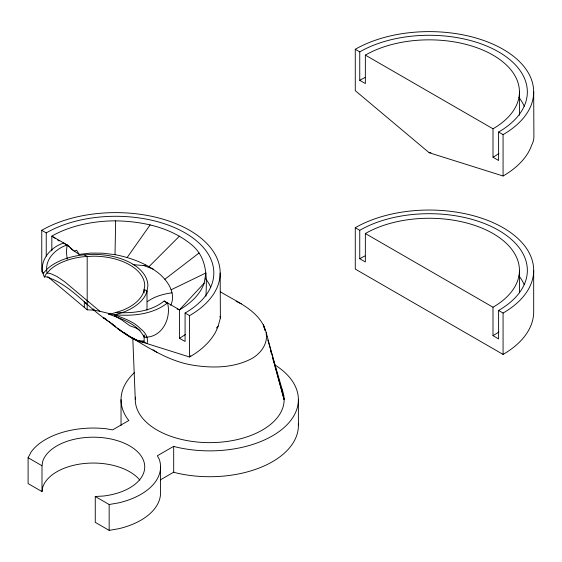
<?xml version="1.0" encoding="UTF-8"?>
<svg xmlns="http://www.w3.org/2000/svg" width="562" height="562" viewBox="0 0 562 562"><rect width="100%" height="100%" fill="white"/><g stroke="black" fill="none" stroke-linecap="round" stroke-linejoin="round"><path stroke-width="0.84" d="M170.778 305.314C176.496 293.006 167.314 280.073 157.88 272.612C145.382 263.086 130.349 257.565 115.013 254.663L115.66 220.852C142.088 221.316 169.703 227.076 190.708 244.013C207.483 257.192 206.893 276.785 205.917 296.237M51.837 250.771L51.837 236.117L67.138 244.948L66.393 251.502L67.166 259.215M134.634 372.43A88.677 51.198 0 0 0 127.792 419.259L128.902 420.467L112.597 429.881L106.394 428.792A67.299 38.855 0 0 0 31.093 452.031L28.1 457.721L28.1 483.58L41.995 491.602L41.995 465.743L42.789 461.107A51.465 29.709 0 0 1 96.629 437.25A51.465 29.709 0 0 1 144.617 464.957A51.465 29.709 0 0 1 103.303 496.042L95.266 496.499L95.266 522.358L109.161 530.38L119.018 528.659A67.299 38.855 0 0 0 160.563 492.762L160.563 466.903M41.995 491.602L42.789 486.966A51.465 29.709 0 0 1 86.969 463.271A51.465 29.709 0 0 1 139.79 480.06M43.752 273.343L41.757 271.671L41.757 230.294L46.239 232.886A98.174 56.685 0 0 1 185.081 232.886A98.174 56.685 0 0 1 185.081 313.041L185.081 341.485L179.482 338.254L179.482 309.81A90.257 52.111 0 0 0 204.182 283.129L205.917 272.963L171.038 289.837M144.132 334.903L144.132 342.694L189.563 357.003A104.511 60.338 0 0 0 218.161 326.108L220.381 318.022L220.171 272.963M67.679 245.896L63.78 243.009C49.948 247.161 37.19 262.461 44.391 277.052L45.719 274.523L50.475 269.388A51.465 29.709 0 0 1 83.225 256.75L93.264 256.181A51.465 29.709 0 0 1 144.729 285.889L143.739 291.685A51.465 29.709 0 0 1 121.856 310.596L112.962 313.343L108.578 314.109C121.617 318.823 137.606 323.916 144.132 337.179C161.975 338.106 171.558 318.464 167.539 302.918C151.08 315.725 128.494 316.652 108.578 314.109M127.174 257.473L150.202 224.821M43.105 273.483L47.84 268.369A54.633 31.542 0 0 1 82.607 254.958L93.264 254.354A54.633 31.542 0 0 1 147.897 285.889L146.844 292.043A54.633 31.542 0 0 1 123.619 312.114L114.76 314.853C123.717 318.373 133.405 321.373 140.24 328.51C145.038 332.058 148.782 337.326 147.012 343.607M177.185 309.1L179.482 309.81L204.182 283.129M190.75 355.718L189.563 357.003L189.563 315.626A104.511 60.338 0 0 0 189.563 230.294A104.511 60.338 0 0 0 41.757 230.294M216.377 328.039L218.161 326.108M149.028 266.627L179.482 236.117M164.877 279.244L199.046 253.019M147.223 301.724C154.367 296.462 163.31 294.003 172 292.809M179.482 309.81L164.181 300.979C151.009 311.734 132.955 313.259 116.58 312.655L115.575 312.535M274.678 364.822A88.677 51.198 0 0 1 282.531 428.89A88.677 51.198 0 0 1 175.78 446.973L173.693 446.326L157.388 455.74L159.271 459.323A67.299 38.855 0 0 1 119.018 502.8L109.161 504.521L95.266 496.499M160.353 479.885L173.693 472.185L175.78 472.825A88.677 51.198 0 0 0 298.345 423.86M115.013 254.663L102.642 253.181L90.545 253.09L79.179 254.396L76.636 250.259L74.36 251.179L67.138 244.948C55.519 248.776 44.012 259.813 47.117 273.013L50.475 273.532L56.874 276.441L64.672 281.731L99.853 311.257L110.51 313.877M44.391 277.052L45.719 276.666C68.683 283.662 84.441 303.845 103.303 317.685L103.921 317.432M132.997 264.674L143.724 265.538L145.86 265.201M429.171 152.724L503.074 175.997L503.074 134.62A104.511 60.338 0 0 0 503.074 49.287A104.511 60.338 0 0 0 355.275 49.287L355.275 90.665L429.171 152.724L430.913 152.597M145.396 342.532C129.007 340.34 116.573 326.48 103.303 317.685L105.951 319.251L104.939 318.345M47.742 276.694L87.187 309.824L93.264 310.105L99.853 311.257M220.297 291.748C237.354 302.237 260.515 310.983 266.17 332.465C268.236 343.424 261 353.379 251.811 358.556C233.989 367.998 212.935 368.314 193.419 365.265C169.9 361.668 149.759 348.426 129.653 336.638L138.688 341.169L138.259 340.677L143.739 341.029L143.739 342.567C134.178 339.848 125.867 334.341 117.732 328.819M143.724 265.538L153.349 269.198M236.117 301.316L241.288 303.866M123.619 332.465L117.219 328.117M355.275 49.287L359.75 51.88A98.174 56.685 0 0 1 498.599 51.88A98.174 56.685 0 0 1 498.599 132.035L498.599 160.479L493 157.248L493 128.803A90.257 52.111 0 0 0 493 55.111A90.257 52.111 0 0 0 365.349 55.111L365.349 83.555L359.75 80.324L359.75 51.88M365.349 55.111L493 128.803M498.599 132.035L503.074 134.62M533.682 270.378L533.682 311.755A104.511 60.338 0 0 1 503.074 354.418L355.275 269.086L355.275 227.715L359.75 230.301A98.174 56.685 0 0 1 498.599 230.301A98.174 56.685 0 0 1 498.599 310.463L498.599 338.907L493 335.669L493 307.224A90.257 52.111 0 0 0 493 233.532A90.257 52.111 0 0 0 365.349 233.532L365.349 261.976L359.75 258.745L359.75 230.301M365.349 233.532L493 307.224M498.599 310.463L503.074 313.048L503.074 354.418M84.307 254.86L87.187 256.525L87.187 309.824M185.081 313.041L189.563 315.626M114.353 315.711L121.856 319.975L129.653 325.651L136.053 328.025L140.135 330.505M85.487 302.946L87.187 304.309M143.963 336.708L144.898 337.242M138.259 340.677L140.591 342.019M28.1 457.721L41.995 465.743M55.469 238.541L51.837 236.117A90.257 52.111 0 0 1 115.66 220.852M57.647 240.002L59.101 240.972M71.458 249.233L79.179 254.396M153.033 349.74L157.086 352.479M115.589 326.494L114.17 325.503L115.477 326.536M124.097 332.465L127.644 334.952M129.056 335.943L131.894 337.931M103.303 317.685L110.096 322.567M111.452 323.543L113.489 325.012L109.379 321.857M164.181 300.979L167.04 303.234M112.962 325.04L115.8 327.091M70.278 247.814L71.578 248.776M67.138 244.948L69.555 246.866M118.751 329.128L120.057 330.161M93.608 309.086L94.69 310.379M87.187 300.515L88.29 301.984M85.579 302.356L86.422 303.487M265.138 330.73L263.43 324.843L264.828 329.887M266.114 334.095L266.845 336.617M267.821 339.982L282.707 391.285M270.645 350.906L271.341 353.428M272.275 356.793L274.137 363.516M274.6 365.202L284.14 399.673L266.17 332.465M219.974 316.336L220.381 318.022M143.865 335.528L144.118 336.715M132.773 337.811L135.287 399.673M533.682 91.957L533.9 137.016A107.504 40.654 -4.2 0 1 531.68 145.101A104.511 60.338 0 0 1 503.074 175.997M519.436 91.957L519.436 115.231M519.436 270.378L519.436 292.788M298.387 399.673L298.387 425.525M173.693 446.326L173.693 472.185M147.012 310.224L147.012 291.067L144.132 289.402L144.132 292.851M121.041 399.673L121.041 425.525M109.161 504.521L109.161 530.38M93.264 309.17L93.264 310.105M84.307 301.499L84.307 307.4M46.239 232.886L46.239 256.153M282.145 389.796A74.423 42.965 0 0 1 216.145 442.477A74.423 42.965 0 0 1 135.421 397.144M355.275 227.715A104.511 60.338 0 0 1 503.074 227.715A104.511 60.338 0 0 1 503.074 313.048M359.75 258.745A98.174 56.685 0 0 1 364.949 255.956M518.93 275.858A98.174 56.685 0 0 1 524.241 284.674M498.944 331.882A90.257 52.111 0 0 1 493 335.669M359.75 80.324A98.174 56.685 0 0 1 364.949 77.535M518.93 97.437A98.174 56.685 0 0 1 524.241 106.246M498.944 153.461A90.257 52.111 0 0 1 493 157.248M185.432 334.467A90.257 52.111 0 0 1 179.482 338.254M205.418 278.443A98.174 56.685 0 0 1 210.729 287.252"/></g></svg>
